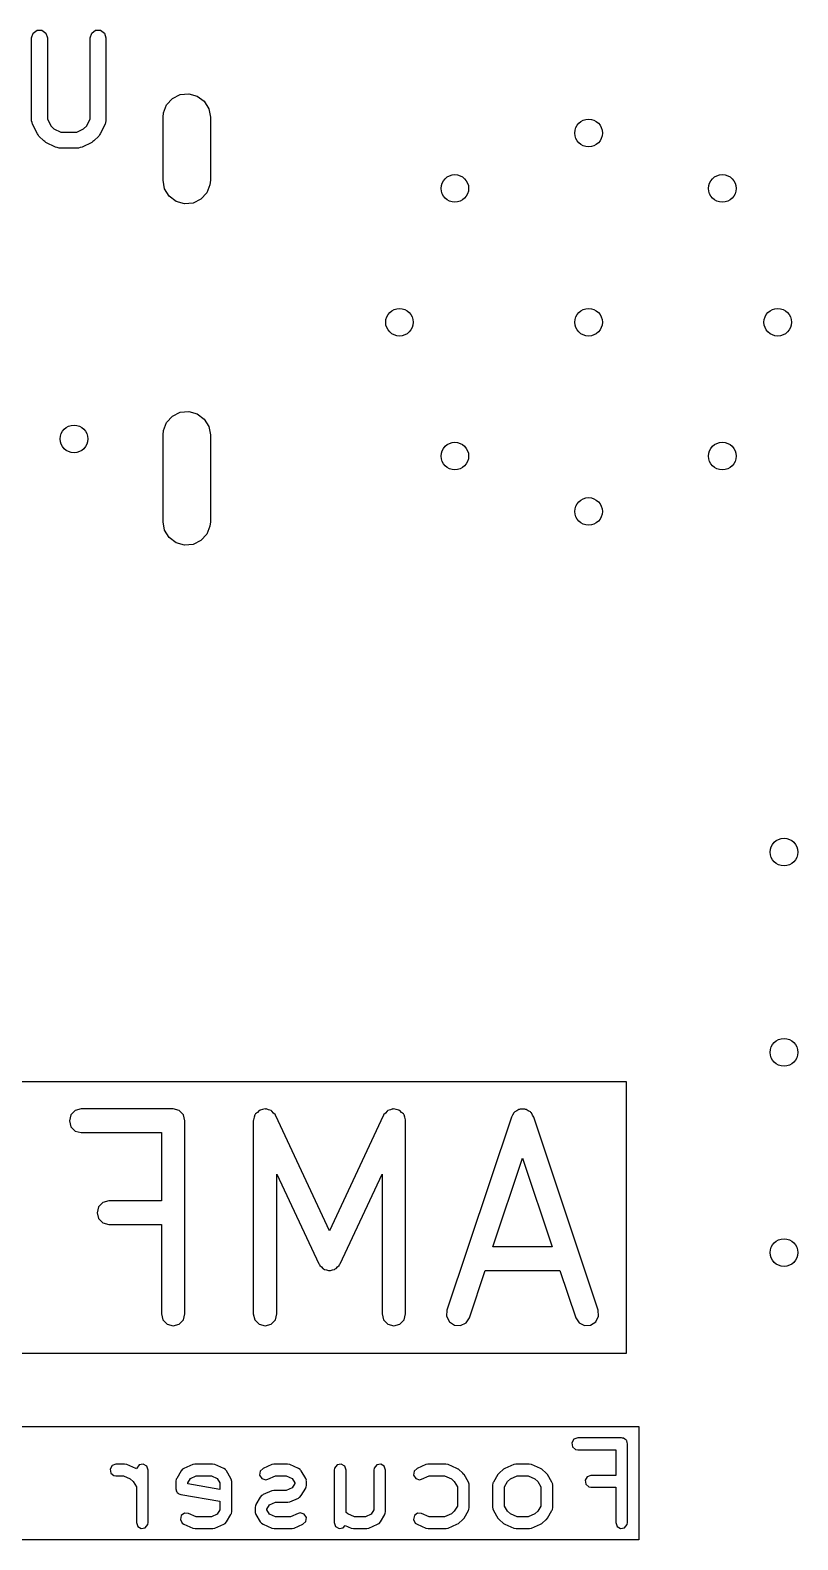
# Model space of a CAD drawing. Extents: x 0.03 to 2.76, y -2.35 to -0.04.
# Drawn here: x 2.317 to 2.701, y -0.804 to -0.05 of the extents above; entities that cross this region are included whole.
import ezdxf

# ---------------------------------------------------------------- set-up
doc = ezdxf.new("R2010")
doc.units = 0
doc.header["$MEASUREMENT"] = 0
doc.layers.add('BLACK', color=7, linetype='CONTINUOUS')

msp = doc.modelspace()

# ---------------------------------------------------------------- linework, layer by layer
at = {"layer": 'BLACK', "linetype": 'CONTINUOUS'}
for p, q in [((2.31781, -0.05398), (2.31856, -0.05166)), ((2.31856, -0.05166), (2.32053, -0.05023)), ((2.32053, -0.05023), (2.32296, -0.05023)), ((2.32296, -0.05023), (2.32493, -0.05166)), ((2.32493, -0.05166), (2.32568, -0.05398)), ((2.34706, -0.05398), (2.34781, -0.05166)), ((2.34781, -0.05166), (2.34978, -0.05023)), ((2.34978, -0.05023), (2.35221, -0.05023)), ((2.35221, -0.05023), (2.35418, -0.05166)), ((2.35418, -0.05166), (2.35493, -0.05398)), ((2.31781, -0.09541), (2.31781, -0.05398)), ((2.32568, -0.05398), (2.32568, -0.09448)), ((2.34706, -0.09448), (2.34706, -0.05398)), ((2.35493, -0.05398), (2.35493, -0.09541)), ((2.38816, -0.08428), (2.39204, -0.08234)), ((2.39204, -0.08234), (2.39637, -0.08194)), ((2.39637, -0.08194), (2.40054, -0.08313)), ((2.38367, -0.09153), (2.38523, -0.08748)), ((2.38523, -0.08748), (2.38816, -0.08428)), ((2.40054, -0.08313), (2.404, -0.08574)), ((2.404, -0.08574), (2.40629, -0.08943)), ((2.40629, -0.08943), (2.40709, -0.0937)), ((2.31809, -0.09627), (2.31781, -0.09541)), ((2.31823, -0.09717), (2.31809, -0.09627)), ((2.32066, -0.10204), (2.31823, -0.09717)), ((2.32568, -0.09448), (2.32742, -0.09795)), ((2.32742, -0.09795), (2.32895, -0.09948)), ((2.34379, -0.09948), (2.34532, -0.09795)), ((2.34532, -0.09795), (2.34706, -0.09448)), ((2.35452, -0.09717), (2.35208, -0.10204)), ((2.35465, -0.09627), (2.35452, -0.09717)), ((2.35493, -0.09541), (2.35465, -0.09627)), ((2.38346, -0.0937), (2.38367, -0.09153)), ((2.38346, -0.1252), (2.38346, -0.0937)), ((2.40709, -0.0937), (2.40709, -0.1252)), ((2.32111, -0.1025), (2.32066, -0.10204)), ((2.3214, -0.10307), (2.32111, -0.1025)), ((2.32384, -0.1055), (2.3214, -0.10307)), ((2.32441, -0.10579), (2.32384, -0.1055)), ((2.32895, -0.09948), (2.33243, -0.10122)), ((2.33243, -0.10122), (2.34032, -0.10122)), ((2.34032, -0.10122), (2.34379, -0.09948)), ((2.3489, -0.1055), (2.34833, -0.10579)), ((2.35134, -0.10307), (2.3489, -0.1055)), ((2.35163, -0.1025), (2.35134, -0.10307)), ((2.35208, -0.10204), (2.35163, -0.1025)), ((2.32486, -0.10624), (2.32441, -0.10579)), ((2.32974, -0.10868), (2.32486, -0.10624)), ((2.33063, -0.10881), (2.32974, -0.10868)), ((2.3315, -0.10909), (2.33063, -0.10881)), ((2.34124, -0.10909), (2.3315, -0.10909)), ((2.34211, -0.10881), (2.34124, -0.10909)), ((2.34301, -0.10868), (2.34211, -0.10881)), ((2.34788, -0.10624), (2.34301, -0.10868)), ((2.34833, -0.10579), (2.34788, -0.10624)), ((2.38426, -0.12946), (2.38346, -0.1252)), ((2.40689, -0.12737), (2.40532, -0.13142)), ((2.40709, -0.1252), (2.40689, -0.12737)), ((2.38655, -0.13315), (2.38426, -0.12946)), ((2.39001, -0.13577), (2.38655, -0.13315)), ((2.40239, -0.13462), (2.39851, -0.13656)), ((2.40532, -0.13142), (2.40239, -0.13462)), ((2.39419, -0.13696), (2.39001, -0.13577)), ((2.39851, -0.13656), (2.39419, -0.13696)), ((2.38816, -0.24294), (2.39204, -0.241)), ((2.39204, -0.241), (2.39637, -0.2406)), ((2.39637, -0.2406), (2.40054, -0.24179)), ((2.38367, -0.25019), (2.38523, -0.24614)), ((2.38523, -0.24614), (2.38816, -0.24294)), ((2.40054, -0.24179), (2.404, -0.24441)), ((2.404, -0.24441), (2.40629, -0.2481)), ((2.40629, -0.2481), (2.40709, -0.25236)), ((2.38346, -0.25236), (2.38367, -0.25019)), ((2.38346, -0.29567), (2.38346, -0.25236)), ((2.40709, -0.25236), (2.40709, -0.29567)), ((2.38426, -0.29994), (2.38346, -0.29567)), ((2.38655, -0.30363), (2.38426, -0.29994)), ((2.40689, -0.29784), (2.40532, -0.30189)), ((2.40709, -0.29567), (2.40689, -0.29784)), ((2.39001, -0.30624), (2.38655, -0.30363)), ((2.39419, -0.30743), (2.39001, -0.30624)), ((2.39851, -0.30703), (2.39419, -0.30743)), ((2.40239, -0.3051), (2.39851, -0.30703)), ((2.40532, -0.30189), (2.40239, -0.3051)), ((1.85452, -0.57511), (2.61478, -0.57511)), ((2.61478, -0.57511), (2.61478, -0.71094)), ((2.33747, -0.59184), (2.33668, -0.5948)), ((2.33668, -0.5948), (2.33747, -0.59775)), ((2.33963, -0.58968), (2.33747, -0.59184)), ((2.34259, -0.58889), (2.33963, -0.58968)), ((2.38852, -0.58889), (2.34259, -0.58889)), ((2.39147, -0.58968), (2.38852, -0.58889)), ((2.39363, -0.59184), (2.39147, -0.58968)), ((2.39442, -0.5948), (2.39363, -0.59184)), ((2.39442, -0.69125), (2.39442, -0.5948)), ((2.42861, -0.59454), (2.42854, -0.5948)), ((2.42854, -0.5948), (2.42854, -0.69125)), ((2.429, -0.59308), (2.42857, -0.59428)), ((2.42857, -0.59428), (2.42861, -0.59454)), ((2.42933, -0.59184), (2.429, -0.59308)), ((2.42952, -0.59166), (2.42933, -0.59184)), ((2.42961, -0.59141), (2.42952, -0.59166)), ((2.43059, -0.59059), (2.42961, -0.59141)), ((2.4315, -0.58968), (2.43059, -0.59059)), ((2.43175, -0.58961), (2.4315, -0.58968)), ((2.43195, -0.58944), (2.43175, -0.58961)), ((2.43321, -0.58922), (2.43195, -0.58944)), ((2.43445, -0.58889), (2.43321, -0.58922)), ((2.4347, -0.58896), (2.43445, -0.58889)), ((2.43496, -0.58891), (2.4347, -0.58896)), ((2.43616, -0.58935), (2.43496, -0.58891)), ((2.4374, -0.58968), (2.43616, -0.58935)), ((2.43759, -0.58987), (2.4374, -0.58968)), ((2.43783, -0.58996), (2.43759, -0.58987)), ((2.43866, -0.59094), (2.43783, -0.58996)), ((2.43956, -0.59184), (2.43866, -0.59094)), ((2.43963, -0.5921), (2.43956, -0.59184)), ((2.4398, -0.5923), (2.43963, -0.5921)), ((2.4666, -0.64973), (2.4398, -0.5923)), ((2.4934, -0.5923), (2.4666, -0.64973)), ((2.49357, -0.5921), (2.4934, -0.5923)), ((2.49364, -0.59184), (2.49357, -0.5921)), ((2.49454, -0.59094), (2.49364, -0.59184)), ((2.49537, -0.58996), (2.49454, -0.59094)), ((2.49561, -0.58987), (2.49537, -0.58996)), ((2.4958, -0.58968), (2.49561, -0.58987)), ((2.49704, -0.58935), (2.4958, -0.58968)), ((2.49824, -0.58891), (2.49704, -0.58935)), ((2.4985, -0.58896), (2.49824, -0.58891)), ((2.49875, -0.58889), (2.4985, -0.58896)), ((2.49999, -0.58922), (2.49875, -0.58889)), ((2.50125, -0.58944), (2.49999, -0.58922)), ((2.50145, -0.58961), (2.50125, -0.58944)), ((2.50171, -0.58968), (2.50145, -0.58961)), ((2.50261, -0.59059), (2.50171, -0.58968)), ((2.50359, -0.59141), (2.50261, -0.59059)), ((2.50368, -0.59166), (2.50359, -0.59141)), ((2.50387, -0.59184), (2.50368, -0.59166)), ((2.5042, -0.59308), (2.50387, -0.59184)), ((2.50464, -0.59428), (2.5042, -0.59308)), ((2.50459, -0.59454), (2.50464, -0.59428)), ((2.50466, -0.5948), (2.50459, -0.59454)), ((2.50466, -0.69125), (2.50466, -0.5948)), ((2.55746, -0.59293), (2.5253, -0.68939)), ((2.55811, -0.59194), (2.55746, -0.59293)), ((2.55864, -0.59088), (2.55811, -0.59194)), ((2.55894, -0.59068), (2.55864, -0.59088)), ((2.55914, -0.59038), (2.55894, -0.59068)), ((2.5602, -0.58985), (2.55914, -0.59038)), ((2.56119, -0.58919), (2.5602, -0.58985)), ((2.56155, -0.58917), (2.56119, -0.58919)), ((2.56187, -0.58901), (2.56155, -0.58917)), ((2.56306, -0.58908), (2.56187, -0.58901)), ((2.56424, -0.58901), (2.56306, -0.58908)), ((2.56456, -0.58917), (2.56424, -0.58901)), ((2.56493, -0.58919), (2.56456, -0.58917)), ((2.56592, -0.58985), (2.56493, -0.58919)), ((2.56698, -0.59038), (2.56592, -0.58985)), ((2.56717, -0.59068), (2.56698, -0.59038)), ((2.56748, -0.59088), (2.56717, -0.59068)), ((2.56801, -0.59194), (2.56748, -0.59088)), ((2.56866, -0.59293), (2.56801, -0.59194)), ((2.60081, -0.68939), (2.56866, -0.59293)), ((2.33747, -0.59775), (2.33963, -0.59991)), ((2.33963, -0.59991), (2.34259, -0.6007)), ((2.34259, -0.6007), (2.38261, -0.6007)), ((2.38261, -0.6007), (2.38261, -0.63482)), ((2.54829, -0.65779), (2.56306, -0.61347)), ((2.56306, -0.61347), (2.57783, -0.65779)), ((2.44035, -0.69125), (2.44035, -0.62142)), ((2.44035, -0.62142), (2.46125, -0.66619)), ((2.47195, -0.66619), (2.49285, -0.62142)), ((2.49285, -0.62142), (2.49285, -0.69125)), ((2.35125, -0.63777), (2.35046, -0.64073)), ((2.35046, -0.64073), (2.35125, -0.64368)), ((2.35341, -0.63561), (2.35125, -0.63777)), ((2.35636, -0.63482), (2.35341, -0.63561)), ((2.38261, -0.63482), (2.35636, -0.63482)), ((2.35125, -0.64368), (2.35341, -0.64584)), ((2.35341, -0.64584), (2.35636, -0.64663)), ((2.35636, -0.64663), (2.38261, -0.64663)), ((2.38261, -0.64663), (2.38261, -0.69125)), ((2.57783, -0.65779), (2.54829, -0.65779)), ((2.46125, -0.66619), (2.46158, -0.66659)), ((2.46158, -0.66659), (2.46176, -0.66708)), ((2.46176, -0.66708), (2.46255, -0.66774)), ((2.46255, -0.66774), (2.46322, -0.66853)), ((2.46322, -0.66853), (2.4637, -0.66871)), ((2.4637, -0.66871), (2.4641, -0.66905)), ((2.4641, -0.66905), (2.46512, -0.66922)), ((2.46512, -0.66922), (2.46609, -0.66958)), ((2.46609, -0.66958), (2.4666, -0.66949)), ((2.4666, -0.66949), (2.46711, -0.66958)), ((2.46711, -0.66958), (2.46808, -0.66922)), ((2.46808, -0.66922), (2.4691, -0.66905)), ((2.4691, -0.66905), (2.4695, -0.66871)), ((2.4695, -0.66871), (2.46999, -0.66853)), ((2.46999, -0.66853), (2.47065, -0.66774)), ((2.47065, -0.66774), (2.47144, -0.66708)), ((2.47144, -0.66708), (2.47162, -0.66659)), ((2.47162, -0.66659), (2.47195, -0.66619)), ((2.53651, -0.69312), (2.54435, -0.6696)), ((2.54435, -0.6696), (2.58177, -0.6696)), ((2.58177, -0.6696), (2.58961, -0.69312)), ((2.38261, -0.69125), (2.3834, -0.6942)), ((2.39363, -0.6942), (2.39442, -0.69125)), ((2.42854, -0.69125), (2.42933, -0.6942)), ((2.43956, -0.6942), (2.44035, -0.69125)), ((2.49285, -0.69125), (2.49364, -0.6942)), ((2.50387, -0.6942), (2.50466, -0.69125)), ((2.5253, -0.68939), (2.52512, -0.69244)), ((2.52512, -0.69244), (2.52649, -0.69517)), ((2.53482, -0.69567), (2.53651, -0.69312)), ((2.58961, -0.69312), (2.59129, -0.69567)), ((2.59963, -0.69517), (2.601, -0.69244)), ((2.601, -0.69244), (2.60081, -0.68939)), ((2.3834, -0.6942), (2.38556, -0.69637)), ((2.38556, -0.69637), (2.38852, -0.69716)), ((2.38852, -0.69716), (2.39147, -0.69637)), ((2.39147, -0.69637), (2.39363, -0.6942)), ((2.42933, -0.6942), (2.4315, -0.69637)), ((2.4315, -0.69637), (2.43445, -0.69716)), ((2.43445, -0.69716), (2.4374, -0.69637)), ((2.4374, -0.69637), (2.43956, -0.6942)), ((2.49364, -0.6942), (2.4958, -0.69637)), ((2.4958, -0.69637), (2.49875, -0.69716)), ((2.49875, -0.69716), (2.50171, -0.69637)), ((2.50171, -0.69637), (2.50387, -0.6942)), ((2.52649, -0.69517), (2.52904, -0.69686)), ((2.52904, -0.69686), (2.53209, -0.69704)), ((2.53209, -0.69704), (2.53482, -0.69567)), ((2.59129, -0.69567), (2.59403, -0.69704)), ((2.59403, -0.69704), (2.59708, -0.69686)), ((2.59708, -0.69686), (2.59963, -0.69517)), ((2.61478, -0.71094), (1.85452, -0.71094)), ((1.84815, -0.74752), (2.62115, -0.74752)), ((2.5906, -0.75314), (2.5887, -0.75383)), ((2.61257, -0.75314), (2.5906, -0.75314)), ((2.61295, -0.75321), (2.61257, -0.75314)), ((2.61308, -0.75319), (2.61295, -0.75321)), ((2.61319, -0.75325), (2.61308, -0.75319)), ((2.61358, -0.75332), (2.61319, -0.75325)), ((2.61417, -0.75381), (2.61358, -0.75332)), ((2.62115, -0.74752), (2.62115, -0.80404)), ((2.5887, -0.75383), (2.58769, -0.75558)), ((2.58769, -0.75558), (2.58804, -0.75757)), ((2.58804, -0.75757), (2.58959, -0.75887)), ((2.58959, -0.75887), (2.5906, -0.75905)), ((2.5906, -0.75905), (2.60962, -0.75905)), ((2.60962, -0.75905), (2.60962, -0.77189)), ((2.61483, -0.7542), (2.61417, -0.75381)), ((2.61492, -0.75445), (2.61483, -0.7542)), ((2.61513, -0.75462), (2.61492, -0.75445)), ((2.61526, -0.75537), (2.61513, -0.75462)), ((2.61552, -0.75609), (2.61526, -0.75537)), ((2.61552, -0.79546), (2.61552, -0.75609)), ((2.35799, -0.76696), (2.35698, -0.76871)), ((2.35698, -0.76871), (2.35733, -0.7707)), ((2.35989, -0.76627), (2.35799, -0.76696)), ((2.36428, -0.76627), (2.35989, -0.76627)), ((2.36529, -0.76644), (2.36428, -0.76627)), ((2.36536, -0.7665), (2.36529, -0.76644)), ((2.36544, -0.7665), (2.36536, -0.7665)), ((2.36984, -0.76838), (2.36544, -0.7665)), ((2.37022, -0.76863), (2.36984, -0.76838)), ((2.3703, -0.76821), (2.37022, -0.76863)), ((2.37159, -0.76666), (2.3703, -0.76821)), ((2.37358, -0.76631), (2.37159, -0.76666)), ((2.37533, -0.76732), (2.37358, -0.76631)), ((2.37602, -0.76922), (2.37533, -0.76732)), ((2.39316, -0.76882), (2.3925, -0.7696)), ((2.39357, -0.76867), (2.39316, -0.76882)), ((2.39388, -0.76838), (2.39357, -0.76867)), ((2.39828, -0.7665), (2.39388, -0.76838)), ((2.39928, -0.76627), (2.39828, -0.7665)), ((2.39936, -0.76629), (2.39928, -0.76627)), ((2.39944, -0.76627), (2.39936, -0.76629)), ((2.40823, -0.76627), (2.39944, -0.76627)), ((2.40924, -0.76644), (2.40823, -0.76627)), ((2.4093, -0.7665), (2.40924, -0.76644)), ((2.40939, -0.7665), (2.4093, -0.7665)), ((2.41378, -0.76838), (2.40939, -0.7665)), ((2.41464, -0.76894), (2.41378, -0.76838)), ((2.43343, -0.76838), (2.43196, -0.76976)), ((2.43783, -0.7665), (2.43343, -0.76838)), ((2.43883, -0.76627), (2.43783, -0.7665)), ((2.43891, -0.76629), (2.43883, -0.76627)), ((2.43899, -0.76627), (2.43891, -0.76629)), ((2.44558, -0.76627), (2.43899, -0.76627)), ((2.44659, -0.76644), (2.44558, -0.76627)), ((2.44665, -0.7665), (2.44659, -0.76644)), ((2.44674, -0.7665), (2.44665, -0.7665)), ((2.45113, -0.76838), (2.44674, -0.7665)), ((2.45199, -0.76894), (2.45113, -0.76838)), ((2.46917, -0.76821), (2.46899, -0.76922)), ((2.47047, -0.76666), (2.46917, -0.76821)), ((2.47246, -0.76631), (2.47047, -0.76666)), ((2.47421, -0.76732), (2.47246, -0.76631)), ((2.4749, -0.76922), (2.47421, -0.76732)), ((2.48895, -0.76821), (2.48877, -0.76922)), ((2.49024, -0.76666), (2.48895, -0.76821)), ((2.49223, -0.76631), (2.49024, -0.76666)), ((2.49398, -0.76732), (2.49223, -0.76631)), ((2.49467, -0.76922), (2.49398, -0.76732)), ((2.51034, -0.76838), (2.50886, -0.76976)), ((2.51473, -0.7665), (2.51034, -0.76838)), ((2.51573, -0.76627), (2.51473, -0.7665)), ((2.51581, -0.76629), (2.51573, -0.76627)), ((2.51589, -0.76627), (2.51581, -0.76629)), ((2.52468, -0.76627), (2.51589, -0.76627)), ((2.52569, -0.76644), (2.52468, -0.76627)), ((2.52575, -0.7665), (2.52569, -0.76644)), ((2.52584, -0.7665), (2.52575, -0.7665)), ((2.53023, -0.76838), (2.52584, -0.7665)), ((2.5309, -0.76881), (2.53023, -0.76838)), ((2.53099, -0.76885), (2.5309, -0.76881)), ((2.53319, -0.77072), (2.53099, -0.76885)), ((2.55352, -0.76885), (2.55133, -0.77072)), ((2.55421, -0.76844), (2.55352, -0.76885)), ((2.55428, -0.76838), (2.55421, -0.76844)), ((2.55868, -0.7665), (2.55428, -0.76838)), ((2.55968, -0.76627), (2.55868, -0.7665)), ((2.55976, -0.76629), (2.55968, -0.76627)), ((2.55984, -0.76627), (2.55976, -0.76629)), ((2.56643, -0.76627), (2.55984, -0.76627)), ((2.56744, -0.76644), (2.56643, -0.76627)), ((2.5675, -0.7665), (2.56744, -0.76644)), ((2.56759, -0.7665), (2.5675, -0.7665)), ((2.57198, -0.76838), (2.56759, -0.7665)), ((2.57265, -0.76881), (2.57198, -0.76838)), ((2.57274, -0.76885), (2.57265, -0.76881)), ((2.57493, -0.77072), (2.57274, -0.76885)), ((2.35733, -0.7707), (2.35888, -0.77199)), ((2.35888, -0.77199), (2.35989, -0.77217)), ((2.35989, -0.77217), (2.36368, -0.77217)), ((2.36368, -0.77217), (2.3671, -0.77363)), ((2.3671, -0.77363), (2.36858, -0.77489)), ((2.36858, -0.77489), (2.37012, -0.77752)), ((2.37602, -0.79546), (2.37602, -0.76922)), ((2.39007, -0.77383), (2.38989, -0.77484)), ((2.38989, -0.77484), (2.38989, -0.77859)), ((2.39025, -0.77362), (2.39007, -0.77383)), ((2.3903, -0.77335), (2.39025, -0.77362)), ((2.3925, -0.7696), (2.3903, -0.77335)), ((2.3958, -0.77564), (2.3971, -0.77343)), ((2.3958, -0.7761), (2.3958, -0.77564)), ((2.41187, -0.77884), (2.3958, -0.7761)), ((2.3971, -0.77343), (2.40004, -0.77217)), ((2.40004, -0.77217), (2.40762, -0.77217)), ((2.40762, -0.77217), (2.41057, -0.77343)), ((2.41057, -0.77343), (2.41187, -0.77564)), ((2.41187, -0.77564), (2.41187, -0.77884)), ((2.41483, -0.76932), (2.41464, -0.76894)), ((2.41517, -0.7696), (2.41483, -0.76932)), ((2.41737, -0.77335), (2.41517, -0.7696)), ((2.41772, -0.77431), (2.41737, -0.77335)), ((2.41768, -0.77458), (2.41772, -0.77431)), ((2.41777, -0.77484), (2.41768, -0.77458)), ((2.41777, -0.78984), (2.41777, -0.77484)), ((2.43196, -0.76976), (2.43172, -0.77176)), ((2.43172, -0.77176), (2.43282, -0.77346)), ((2.43282, -0.77346), (2.43475, -0.77404)), ((2.43475, -0.77404), (2.43575, -0.77381)), ((2.43575, -0.77381), (2.43959, -0.77217)), ((2.43959, -0.77217), (2.44498, -0.77217)), ((2.44498, -0.77217), (2.44792, -0.77343)), ((2.44792, -0.77343), (2.44922, -0.77564)), ((2.44922, -0.77592), (2.44792, -0.77813)), ((2.44922, -0.77564), (2.44922, -0.77592)), ((2.45219, -0.76932), (2.45199, -0.76894)), ((2.45252, -0.7696), (2.45219, -0.76932)), ((2.45472, -0.77335), (2.45252, -0.7696)), ((2.45508, -0.77431), (2.45472, -0.77335)), ((2.45503, -0.77458), (2.45508, -0.77431)), ((2.45512, -0.77484), (2.45503, -0.77458)), ((2.45512, -0.77672), (2.45512, -0.77484)), ((2.46899, -0.76922), (2.46899, -0.79546)), ((2.4749, -0.79035), (2.4749, -0.76922)), ((2.48877, -0.76922), (2.48877, -0.78904)), ((2.49467, -0.78984), (2.49467, -0.76922)), ((2.50886, -0.76976), (2.50862, -0.77176)), ((2.50862, -0.77176), (2.50972, -0.77346)), ((2.50972, -0.77346), (2.51166, -0.77404)), ((2.51166, -0.77404), (2.51265, -0.77381)), ((2.51265, -0.77381), (2.51649, -0.77217)), ((2.51649, -0.77217), (2.52408, -0.77217)), ((2.52408, -0.77217), (2.5275, -0.77363)), ((2.5275, -0.77363), (2.52898, -0.77489)), ((2.52898, -0.77489), (2.53052, -0.77752)), ((2.53379, -0.77145), (2.53319, -0.77072)), ((2.53382, -0.77148), (2.53379, -0.77145)), ((2.53602, -0.77523), (2.53382, -0.77148)), ((2.53637, -0.77619), (2.53602, -0.77523)), ((2.53633, -0.77646), (2.53637, -0.77619)), ((2.54827, -0.77571), (2.54809, -0.77672)), ((2.54845, -0.7755), (2.54827, -0.77571)), ((2.5485, -0.77523), (2.54845, -0.7755)), ((2.5507, -0.77148), (2.5485, -0.77523)), ((2.55131, -0.77075), (2.5507, -0.77148)), ((2.55133, -0.77072), (2.55131, -0.77075)), ((2.554, -0.77752), (2.55554, -0.77489)), ((2.55554, -0.77489), (2.55701, -0.77363)), ((2.55701, -0.77363), (2.56044, -0.77217)), ((2.56044, -0.77217), (2.56582, -0.77217)), ((2.56582, -0.77217), (2.56925, -0.77363)), ((2.56925, -0.77363), (2.57072, -0.77489)), ((2.57072, -0.77489), (2.57226, -0.77752)), ((2.57554, -0.77145), (2.57493, -0.77072)), ((2.57557, -0.77148), (2.57554, -0.77145)), ((2.57776, -0.77523), (2.57557, -0.77148)), ((2.57812, -0.77619), (2.57776, -0.77523)), ((2.57807, -0.77646), (2.57812, -0.77619)), ((2.59529, -0.77258), (2.59428, -0.77433)), ((2.59428, -0.77433), (2.59463, -0.77632)), ((2.59463, -0.77632), (2.59618, -0.77762)), ((2.59719, -0.77189), (2.59529, -0.77258)), ((2.60962, -0.77189), (2.59719, -0.77189)), ((2.37012, -0.77752), (2.37012, -0.79546)), ((2.38989, -0.77859), (2.39007, -0.77909)), ((2.39007, -0.77909), (2.39008, -0.77962)), ((2.39008, -0.77962), (2.39041, -0.78001)), ((2.39041, -0.78001), (2.39058, -0.78049)), ((2.39058, -0.78049), (2.39104, -0.78075)), ((2.39104, -0.78075), (2.39138, -0.78116)), ((2.39138, -0.78116), (2.39232, -0.78149)), ((2.39232, -0.78149), (2.39233, -0.7815)), ((2.39233, -0.7815), (2.39234, -0.7815)), ((2.39234, -0.7815), (2.39235, -0.7815)), ((2.39235, -0.7815), (2.41187, -0.78483)), ((2.43205, -0.78272), (2.42985, -0.78647)), ((2.43271, -0.78194), (2.43205, -0.78272)), ((2.43312, -0.7818), (2.43271, -0.78194)), ((2.43343, -0.7815), (2.43312, -0.7818)), ((2.43783, -0.77963), (2.43343, -0.7815)), ((2.43883, -0.77939), (2.43783, -0.77963)), ((2.43891, -0.77942), (2.43883, -0.77939)), ((2.43899, -0.77939), (2.43891, -0.77942)), ((2.44498, -0.77939), (2.43899, -0.77939)), ((2.44792, -0.77813), (2.44498, -0.77939)), ((2.44674, -0.78506), (2.45113, -0.78318)), ((2.45113, -0.78318), (2.45145, -0.78289)), ((2.45145, -0.78289), (2.45186, -0.78274)), ((2.45186, -0.78274), (2.45252, -0.78196)), ((2.45252, -0.78196), (2.45472, -0.77821)), ((2.45472, -0.77821), (2.45477, -0.77794)), ((2.45477, -0.77794), (2.45495, -0.77773)), ((2.45495, -0.77773), (2.45512, -0.77672)), ((2.53052, -0.77752), (2.53052, -0.78717)), ((2.53642, -0.77672), (2.53633, -0.77646)), ((2.53642, -0.78797), (2.53642, -0.77672)), ((2.54809, -0.77672), (2.54809, -0.78797)), ((2.554, -0.78717), (2.554, -0.77752)), ((2.57226, -0.77752), (2.57226, -0.78717)), ((2.57817, -0.77672), (2.57807, -0.77646)), ((2.57817, -0.78797), (2.57817, -0.77672)), ((2.59618, -0.77762), (2.59719, -0.7778)), ((2.59719, -0.7778), (2.60962, -0.7778)), ((2.60962, -0.7778), (2.60962, -0.79546)), ((2.39418, -0.79077), (2.39257, -0.79198)), ((2.3962, -0.79087), (2.39418, -0.79077)), ((2.40004, -0.79251), (2.3962, -0.79087)), ((2.41057, -0.79126), (2.40762, -0.79251)), ((2.41187, -0.78904), (2.41057, -0.79126)), ((2.41187, -0.78483), (2.41187, -0.78904)), ((2.41517, -0.79508), (2.41737, -0.79133)), ((2.41737, -0.79133), (2.41742, -0.79106)), ((2.41742, -0.79106), (2.41759, -0.79085)), ((2.41759, -0.79085), (2.41777, -0.78984)), ((2.42962, -0.78696), (2.42944, -0.78797)), ((2.42944, -0.78797), (2.42944, -0.78984)), ((2.42944, -0.78984), (2.42954, -0.7901)), ((2.42954, -0.7901), (2.42949, -0.79037)), ((2.42949, -0.79037), (2.42985, -0.79133)), ((2.4298, -0.78675), (2.42962, -0.78696)), ((2.42985, -0.78647), (2.4298, -0.78675)), ((2.42985, -0.79133), (2.43205, -0.79508)), ((2.43535, -0.78877), (2.43665, -0.78655)), ((2.43535, -0.78904), (2.43535, -0.78877)), ((2.43665, -0.79126), (2.43535, -0.78904)), ((2.43665, -0.78655), (2.43959, -0.78529)), ((2.43959, -0.79251), (2.43665, -0.79126)), ((2.43959, -0.78529), (2.44558, -0.78529)), ((2.44558, -0.78529), (2.44566, -0.78527)), ((2.44566, -0.78527), (2.44574, -0.78529)), ((2.44574, -0.78529), (2.44674, -0.78506)), ((2.45101, -0.79087), (2.44717, -0.79251)), ((2.45201, -0.79064), (2.45101, -0.79087)), ((2.45394, -0.79123), (2.45201, -0.79064)), ((2.45505, -0.79292), (2.45394, -0.79123)), ((2.47572, -0.79105), (2.4749, -0.79035)), ((2.47914, -0.79251), (2.47572, -0.79105)), ((2.48747, -0.79126), (2.48453, -0.79251)), ((2.48877, -0.78904), (2.48747, -0.79126)), ((2.49207, -0.79508), (2.49427, -0.79133)), ((2.49427, -0.79133), (2.49432, -0.79106)), ((2.49432, -0.79106), (2.4945, -0.79085)), ((2.4945, -0.79085), (2.49467, -0.78984)), ((2.51064, -0.79077), (2.50902, -0.79198)), ((2.51265, -0.79087), (2.51064, -0.79077)), ((2.51649, -0.79251), (2.51265, -0.79087)), ((2.5275, -0.79105), (2.52408, -0.79251)), ((2.52898, -0.78979), (2.5275, -0.79105)), ((2.53052, -0.78717), (2.52898, -0.78979)), ((2.53382, -0.79321), (2.53602, -0.78946)), ((2.53602, -0.78946), (2.53607, -0.78919)), ((2.53607, -0.78919), (2.53624, -0.78898)), ((2.53624, -0.78898), (2.53642, -0.78797)), ((2.54809, -0.78797), (2.54819, -0.78823)), ((2.54819, -0.78823), (2.54814, -0.7885)), ((2.54814, -0.7885), (2.5485, -0.78946)), ((2.5485, -0.78946), (2.5507, -0.79321)), ((2.55554, -0.78979), (2.554, -0.78717)), ((2.55701, -0.79105), (2.55554, -0.78979)), ((2.56044, -0.79251), (2.55701, -0.79105)), ((2.56925, -0.79105), (2.56582, -0.79251)), ((2.57072, -0.78979), (2.56925, -0.79105)), ((2.57226, -0.78717), (2.57072, -0.78979)), ((2.57557, -0.79321), (2.57776, -0.78946)), ((2.57776, -0.78946), (2.57781, -0.78919)), ((2.57781, -0.78919), (2.57799, -0.78898)), ((2.57799, -0.78898), (2.57817, -0.78797)), ((2.37012, -0.79546), (2.37081, -0.79736)), ((2.37081, -0.79736), (2.37256, -0.79837)), ((2.37256, -0.79837), (2.37455, -0.79802)), ((2.37455, -0.79802), (2.37585, -0.79648)), ((2.37585, -0.79648), (2.37602, -0.79546)), ((2.39257, -0.79198), (2.39211, -0.79395)), ((2.39211, -0.79395), (2.39303, -0.79575)), ((2.39303, -0.79575), (2.39388, -0.79631)), ((2.39388, -0.79631), (2.39828, -0.79818)), ((2.39828, -0.79818), (2.39836, -0.79819)), ((2.39836, -0.79819), (2.39843, -0.79824)), ((2.39843, -0.79824), (2.39944, -0.79842)), ((2.39944, -0.79842), (2.40823, -0.79842)), ((2.40762, -0.79251), (2.40004, -0.79251)), ((2.40823, -0.79842), (2.40831, -0.79839)), ((2.40831, -0.79839), (2.40839, -0.79841)), ((2.40839, -0.79841), (2.40939, -0.79818)), ((2.40939, -0.79818), (2.41378, -0.79631)), ((2.41378, -0.79631), (2.4141, -0.79601)), ((2.4141, -0.79601), (2.4145, -0.79587)), ((2.4145, -0.79587), (2.41517, -0.79508)), ((2.43205, -0.79508), (2.43238, -0.79536)), ((2.43238, -0.79536), (2.43258, -0.79575)), ((2.43258, -0.79575), (2.43343, -0.79631)), ((2.43343, -0.79631), (2.43783, -0.79818)), ((2.43783, -0.79818), (2.43791, -0.79819)), ((2.43791, -0.79819), (2.43798, -0.79824)), ((2.43798, -0.79824), (2.43899, -0.79842)), ((2.43899, -0.79842), (2.44778, -0.79842)), ((2.44717, -0.79251), (2.43959, -0.79251)), ((2.44778, -0.79842), (2.44786, -0.79839)), ((2.44786, -0.79839), (2.44794, -0.79841)), ((2.44794, -0.79841), (2.44894, -0.79818)), ((2.44894, -0.79818), (2.45333, -0.79631)), ((2.45333, -0.79631), (2.4548, -0.79493)), ((2.4548, -0.79493), (2.45505, -0.79292)), ((2.46899, -0.79546), (2.46968, -0.79736)), ((2.46968, -0.79736), (2.47143, -0.79837)), ((2.47143, -0.79837), (2.47342, -0.79802)), ((2.47342, -0.79802), (2.47437, -0.7969)), ((2.47437, -0.7969), (2.47738, -0.79818)), ((2.47738, -0.79818), (2.47746, -0.79819)), ((2.47746, -0.79819), (2.47753, -0.79824)), ((2.47753, -0.79824), (2.47854, -0.79842)), ((2.47854, -0.79842), (2.48513, -0.79842)), ((2.48453, -0.79251), (2.47914, -0.79251)), ((2.48513, -0.79842), (2.48521, -0.79839)), ((2.48521, -0.79839), (2.48529, -0.79841)), ((2.48529, -0.79841), (2.48629, -0.79818)), ((2.48629, -0.79818), (2.49068, -0.79631)), ((2.49068, -0.79631), (2.491, -0.79601)), ((2.491, -0.79601), (2.49141, -0.79587)), ((2.49141, -0.79587), (2.49207, -0.79508)), ((2.50902, -0.79198), (2.50856, -0.79395)), ((2.50856, -0.79395), (2.50948, -0.79575)), ((2.50948, -0.79575), (2.51034, -0.79631)), ((2.51034, -0.79631), (2.51473, -0.79818)), ((2.51473, -0.79818), (2.51482, -0.79819)), ((2.51482, -0.79819), (2.51488, -0.79824)), ((2.51488, -0.79824), (2.51589, -0.79842)), ((2.51589, -0.79842), (2.52468, -0.79842)), ((2.52408, -0.79251), (2.51649, -0.79251)), ((2.52468, -0.79842), (2.52476, -0.79839)), ((2.52476, -0.79839), (2.52484, -0.79841)), ((2.52484, -0.79841), (2.52584, -0.79818)), ((2.52584, -0.79818), (2.53023, -0.79631)), ((2.53023, -0.79631), (2.5303, -0.79624)), ((2.5303, -0.79624), (2.53099, -0.79584)), ((2.53099, -0.79584), (2.53319, -0.79396)), ((2.53319, -0.79396), (2.53321, -0.79393)), ((2.53321, -0.79393), (2.53382, -0.79321)), ((2.5507, -0.79321), (2.55073, -0.79323)), ((2.55073, -0.79323), (2.55133, -0.79396)), ((2.55133, -0.79396), (2.55352, -0.79584)), ((2.55352, -0.79584), (2.55361, -0.79587)), ((2.55361, -0.79587), (2.55428, -0.79631)), ((2.55428, -0.79631), (2.55868, -0.79818)), ((2.55868, -0.79818), (2.55876, -0.79819)), ((2.55876, -0.79819), (2.55883, -0.79824)), ((2.55883, -0.79824), (2.55984, -0.79842)), ((2.55984, -0.79842), (2.56643, -0.79842)), ((2.56582, -0.79251), (2.56044, -0.79251)), ((2.56643, -0.79842), (2.56651, -0.79839)), ((2.56651, -0.79839), (2.56659, -0.79841)), ((2.56659, -0.79841), (2.56759, -0.79818)), ((2.56759, -0.79818), (2.57198, -0.79631)), ((2.57198, -0.79631), (2.57205, -0.79624)), ((2.57205, -0.79624), (2.57274, -0.79584)), ((2.57274, -0.79584), (2.57493, -0.79396)), ((2.57493, -0.79396), (2.57495, -0.79393)), ((2.57495, -0.79393), (2.57557, -0.79321)), ((2.60962, -0.79546), (2.61031, -0.79736)), ((2.61031, -0.79736), (2.61206, -0.79837)), ((2.61206, -0.79837), (2.61404, -0.79802)), ((2.61404, -0.79802), (2.61534, -0.79648)), ((2.61534, -0.79648), (2.61552, -0.79546)), ((2.62115, -0.80404), (1.84815, -0.80404))]:
    msp.add_line(p, q, dxfattribs=at)
at = {"layer": 'BLACK'}
for centre in [(2.59606, -0.10157), (2.52925, -0.12925), (2.66288, -0.12925), (2.50157, -0.19606), (2.59606, -0.19606), (2.69055, -0.19606), (2.33898, -0.25433), (2.52925, -0.26288), (2.66288, -0.26288), (2.59606, -0.29055), (2.6937, -0.46063), (2.6937, -0.56063), (2.6937, -0.66063)]:
    msp.add_circle(centre, 0.00689, dxfattribs=at)

doc.saveas('drawing.dxf')
